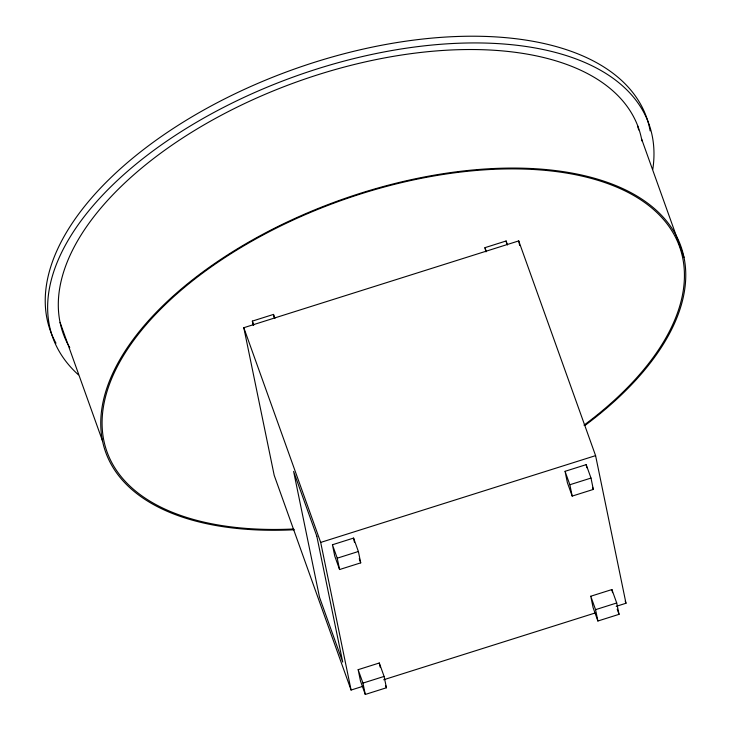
<?xml version="1.0" encoding="UTF-8"?>
<svg xmlns="http://www.w3.org/2000/svg" width="731" height="731" viewBox="0 0 731 731"><rect width="100%" height="100%" fill="white"/><g stroke="black" fill="none" stroke-linecap="round" stroke-linejoin="round"><path stroke-width="1.1" d="M253.2 325.231L252.35 321.101L273.495 314.421L274.92 318.396M485.813 251.793L484.964 247.663L506.108 240.983L507.533 244.958M363.033 686.272L351.081 690.046L274.198 475.333L243.807 327.707L518.718 240.91L595.591 455.632L625.983 603.258L616.206 606.346M351.081 690.046L320.69 542.42L595.591 455.632M332.431 544.759L353.576 538.08L358.382 551.503L360.721 562.861L339.577 569.531L334.771 556.117L332.431 544.759L337.238 558.182L339.577 569.531M565.045 471.321L586.189 464.642L590.995 478.065L593.334 489.423L572.19 496.093L567.384 482.679L565.045 471.321L569.851 484.744L572.19 496.093M337.238 558.182L358.382 551.503M569.851 484.744L590.995 478.065M358.144 669.678L379.288 662.999L384.095 676.422L386.434 687.77L365.29 694.45L360.484 681.027L358.144 669.678L362.951 683.092L365.29 694.45M590.758 596.24L611.902 589.561L616.708 602.984L619.047 614.332L597.894 621.012L593.097 607.589L590.758 596.24L595.564 609.654L597.894 621.012M362.951 683.092L384.095 676.422M595.564 609.654L616.708 602.984M383.674 679.757L595.555 612.861M641.544 138.844L683.988 257.385M592.594 487.358L593.334 489.423M625.215 601.11L625.983 603.258M617.202 609.17L619.047 614.332M484.964 247.663L486.38 251.638M359.241 558.731L360.721 562.861M385.694 685.705L386.434 687.77M252.35 321.101L253.776 325.076M243.807 327.707L320.69 542.42M60.079 322.426L102.523 440.967M586.189 464.642L586.829 467.739M611.902 589.561L612.541 592.658M518.718 240.91L519.631 245.388M506.108 240.983L506.747 244.081M353.576 538.08L354.425 542.21M379.288 662.999L380.138 667.129M273.495 314.421L274.134 317.519M294.31 529.756A305.476 158.243 -19.7 0 1 138.771 332.148A305.476 158.243 -19.7 0 1 578.541 174.371A305.476 158.243 -19.7 0 1 584.873 425.515M68.138 344.721A305.476 158.243 -19.7 0 1 298.942 81.123A305.476 158.243 -19.7 0 1 641.955 140.982M69.765 347.609A305.476 158.243 -19.7 0 1 68.687 345.717M293.661 528.988A304.087 157.521 -19.7 0 1 140.315 331.746A304.087 157.521 -19.7 0 1 578.002 175.23A304.087 157.521 -19.7 0 1 583.996 425.168M55.985 343.204A316.624 164.018 -19.7 0 1 293.496 69.372A316.624 164.018 -19.7 0 1 650.151 130.904M78.4 374.811A316.624 164.018 -19.7 0 1 295.763 76.134A316.624 164.018 -19.7 0 1 652.774 169.418M637.496 125.54A305.476 158.243 -19.7 0 1 638.656 129.926M316.806 536.179L293.615 471.431L319.538 597.364L342.72 662.103L316.806 536.179"/></g></svg>
